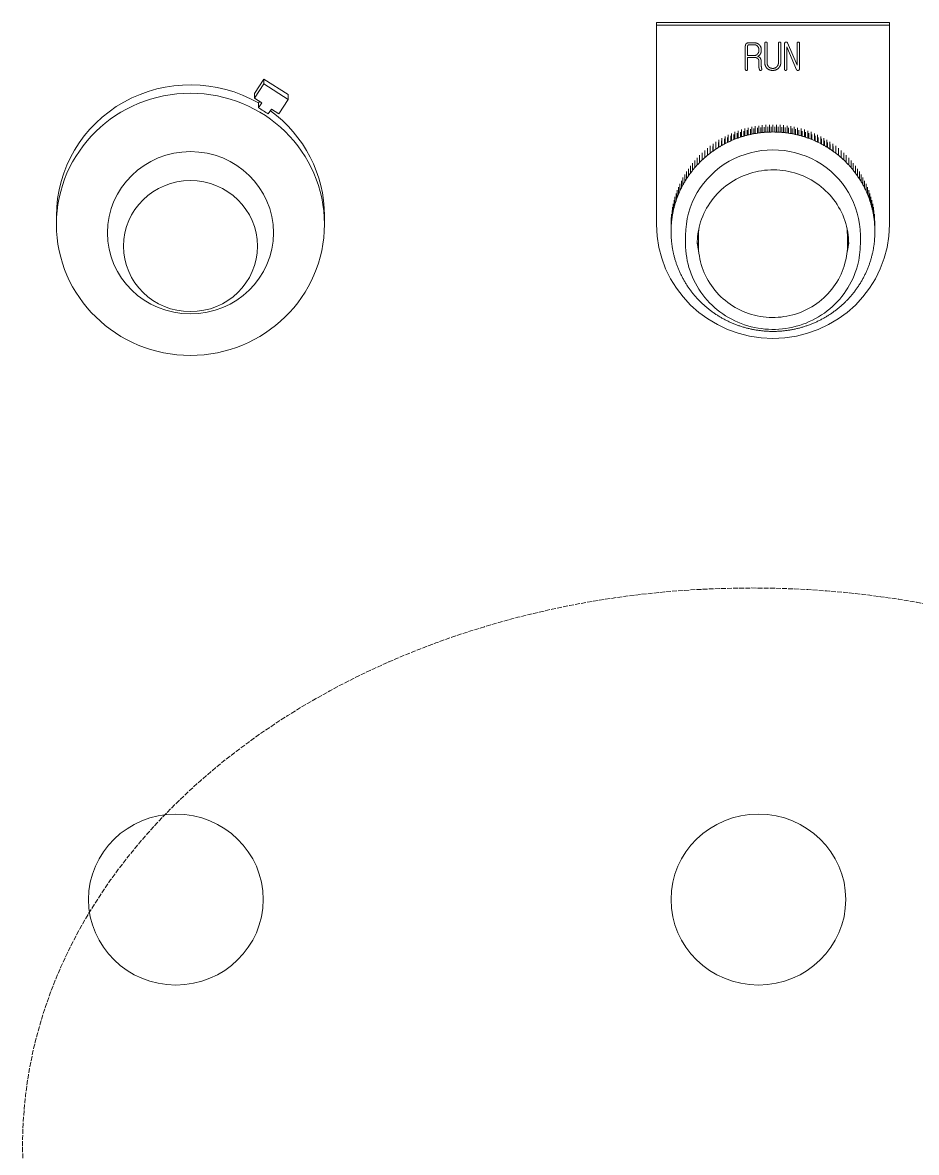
# Model space of a CAD drawing. Header units: millimetres. Extents: x 4969 to 37601, y -771 to 6478.
# Drawn here: x 28455.7 to 28609.1, y 1303.8 to 1497.8 of the extents above; entities that cross this region are included whole.
import ezdxf

# ---------------------------------------------------------------- set-up
doc = ezdxf.new("R2010")
doc.units = ezdxf.units.MM
doc.header["$LTSCALE"] = 7
doc.header["$MEASUREMENT"] = 0
doc.linetypes.add('REMOTE_CONTROLBOX$0$DASHED', pattern=[0.2067, 0.1654, -0.0413])
doc.layers.add('REMOTE BOX ASSY(OP)$0$가시적인 것(ISO)', color=3, linetype='CONTINUOUS', lineweight=5)
doc.layers.add('REMOTE_CONTROLBOX$0$스케치 형상(ISO)', color=3, linetype='CONTINUOUS', lineweight=5)

msp = doc.modelspace()

# ---------------------------------------------------------------- linework, layer by layer
at = {"layer": 'REMOTE BOX ASSY(OP)$0$가시적인 것(ISO)'}
for p, q in [((28564.492, 1497.362, -0.01), (28564.492, 1497.778, -0.01)), ((28564.492, 1497.778, -0.01), (28604.492, 1497.778, -0.01)), ((28604.492, 1497.362, -0.01), (28604.492, 1497.778, -0.01)), ((28564.492, 1497.362, -0.01), (28604.492, 1497.362, -0.01)), ((28564.492, 1463.127, -0.01), (28564.492, 1497.362, -0.01)), ((28604.492, 1497.362, -0.01), (28604.492, 1463.127, -0.01)), ((28579.744, 1489.774, -0.01), (28579.744, 1493.676, -0.01)), ((28580.146, 1493.714, -0.01), (28580.146, 1493.716, -0.01)), ((28580.146, 1493.714, -0.01), (28580.146, 1492.124, -0.01)), ((28581.305, 1493.982, -0.01), (28580.457, 1493.982, -0.01)), ((28581.305, 1493.98, -0.01), (28580.457, 1493.98, -0.01)), ((28580.476, 1494.329, -0.01), (28581.137, 1494.329, -0.01)), ((28581.869, 1493.689, -0.01), (28581.869, 1493.691, -0.01)), ((28583.093, 1490.895, -0.01), (28583.093, 1494.227, -0.01)), ((28583.494, 1494.227, -0.01), (28583.494, 1490.882, -0.01)), ((28585.437, 1490.939, -0.01), (28585.437, 1494.265, -0.01)), ((28585.839, 1494.253, -0.01), (28585.839, 1490.908, -0.01)), ((28586.48, 1489.78, -0.01), (28586.48, 1494.151, -0.01)), ((28586.875, 1493.594, -0.01), (28586.875, 1493.596, -0.01)), ((28588.553, 1489.693, -0.01), (28586.875, 1493.596, -0.01)), ((28586.875, 1493.594, -0.01), (28586.875, 1489.78, -0.01)), ((28588.553, 1489.691, -0.01), (28586.875, 1493.594, -0.01)), ((28586.992, 1494.303, -0.01), (28588.637, 1490.464, -0.01)), ((28588.637, 1490.464, -0.01), (28588.637, 1494.265, -0.01)), ((28589.032, 1494.265, -0.01), (28589.032, 1489.831, -0.01)), ((28580.146, 1492.124, -0.01), (28581.305, 1492.124, -0.01)), ((28580.146, 1491.776, -0.01), (28580.146, 1491.778, -0.01)), ((28581.461, 1491.778, -0.01), (28580.146, 1491.778, -0.01)), ((28580.146, 1491.776, -0.01), (28580.146, 1489.774, -0.01)), ((28581.461, 1491.776, -0.01), (28580.146, 1491.776, -0.01)), ((28581.875, 1491.978, -0.01), (28581.875, 1491.98, -0.01)), ((28582.089, 1493.049, -0.01), (28582.089, 1493.051, -0.01)), ((28582.056, 1490.946, -0.01), (28582.063, 1491.212, -0.01)), ((28582.063, 1491.212, -0.01), (28582.063, 1491.214, -0.01)), ((28582.18, 1489.685, -0.01), (28582.18, 1489.687, -0.01)), ((28582.463, 1490.883, -0.01), (28582.463, 1490.886, -0.01)), ((28582.568, 1489.672, -0.01), (28582.568, 1489.674, -0.01)), ((28588.553, 1489.691, -0.01), (28588.553, 1489.693, -0.01)), ((28495.466, 1485.623, -0.01), (28497.1, 1488.084, -0.01)), ((28497.1, 1488.084, -0.01), (28497.1, 1487.252, -0.01)), ((28497.1, 1488.084, -0.01), (28501.294, 1485.42, -0.01)), ((28580.081, 1489.615, -0.01), (28580.081, 1489.617, -0.01)), ((28582.29, 1489.571, -0.01), (28582.29, 1489.573, -0.01)), ((28582.452, 1489.571, -0.01), (28582.452, 1489.573, -0.01)), ((28586.538, 1489.615, -0.01), (28586.538, 1489.617, -0.01)), ((28586.674, 1489.552, -0.01), (28586.674, 1489.554, -0.01)), ((28497.1, 1487.252, -0.01), (28495.466, 1484.791, -0.01)), ((28501.294, 1484.589, -0.01), (28497.1, 1487.252, -0.01)), ((28495.466, 1485.623, -0.01), (28495.466, 1484.791, -0.01)), ((28495.466, 1484.791, -0.01), (28496.724, 1483.992, -0.01)), ((28496.168, 1483.986, -0.01), (28496.336, 1484.239, -0.01)), ((28496.724, 1483.992, -0.01), (28496.168, 1483.154, -0.01)), ((28496.168, 1483.154, -0.01), (28496.168, 1483.986, -0.01)), ((28499.66, 1482.128, -0.01), (28501.294, 1484.589, -0.01)), ((28501.294, 1485.42, -0.01), (28501.294, 1484.589, -0.01)), ((28497.845, 1482.088, -0.01), (28498.402, 1482.927, -0.01)), ((28498.402, 1482.927, -0.01), (28499.66, 1482.128, -0.01)), ((28581.453, 1479.984, -0.01), (28581.453, 1478.737, -0.01)), ((28582.056, 1480.078, -0.01), (28582.056, 1478.83, -0.01)), ((28582.662, 1480.15, -0.01), (28582.662, 1478.903, -0.01)), ((28583.271, 1480.203, -0.01), (28583.271, 1478.955, -0.01)), ((28583.881, 1480.234, -0.01), (28583.881, 1478.986, -0.01)), ((28584.492, 1480.244, -0.01), (28584.492, 1478.997, -0.01)), ((28585.102, 1480.234, -0.01), (28585.102, 1478.986, -0.01)), ((28585.712, 1480.203, -0.01), (28585.712, 1478.955, -0.01)), ((28586.321, 1480.15, -0.01), (28586.321, 1478.903, -0.01)), ((28586.927, 1480.078, -0.01), (28586.927, 1478.83, -0.01)), ((28587.531, 1479.984, -0.01), (28587.531, 1478.737, -0.01)), ((28576.276, 1478.241, -0.01), (28576.276, 1476.993, -0.01)), ((28576.708, 1477.21, -0.01), (28576.708, 1478.07, -0.01)), ((28576.82, 1478.512, -0.01), (28576.82, 1477.264, -0.01)), ((28577.246, 1477.46, -0.01), (28577.246, 1478.327, -0.01)), ((28577.374, 1478.764, -0.01), (28577.374, 1477.517, -0.01)), ((28577.792, 1477.693, -0.01), (28577.792, 1478.565, -0.01)), ((28577.936, 1478.998, -0.01), (28577.936, 1477.75, -0.01)), ((28578.347, 1477.907, -0.01), (28578.347, 1478.784, -0.01)), ((28578.506, 1479.212, -0.01), (28578.506, 1477.964, -0.01)), ((28578.91, 1478.103, -0.01), (28578.91, 1478.984, -0.01)), ((28579.084, 1479.406, -0.01), (28579.084, 1478.159, -0.01)), ((28579.479, 1478.279, -0.01), (28579.479, 1479.165, -0.01)), ((28579.668, 1479.581, -0.01), (28579.668, 1478.334, -0.01)), ((28580.054, 1478.437, -0.01), (28580.054, 1479.326, -0.01)), ((28580.258, 1479.736, -0.01), (28580.258, 1478.488, -0.01)), ((28580.635, 1478.576, -0.01), (28580.635, 1479.468, -0.01)), ((28580.853, 1479.87, -0.01), (28580.853, 1478.623, -0.01)), ((28581.22, 1478.695, -0.01), (28581.22, 1479.59, -0.01)), ((28581.81, 1478.794, -0.01), (28581.81, 1479.691, -0.01)), ((28582.402, 1478.874, -0.01), (28582.402, 1479.773, -0.01)), ((28582.997, 1478.934, -0.01), (28582.997, 1479.834, -0.01)), ((28583.594, 1478.974, -0.01), (28583.594, 1479.875, -0.01)), ((28584.192, 1478.994, -0.01), (28584.192, 1479.895, -0.01)), ((28584.791, 1479.895, -0.01), (28584.791, 1478.994, -0.01)), ((28585.389, 1478.974, -0.01), (28585.389, 1479.875, -0.01)), ((28585.986, 1478.934, -0.01), (28585.986, 1479.834, -0.01)), ((28586.581, 1478.874, -0.01), (28586.581, 1479.773, -0.01)), ((28587.174, 1478.794, -0.01), (28587.174, 1479.691, -0.01)), ((28587.763, 1478.695, -0.01), (28587.763, 1479.59, -0.01)), ((28588.13, 1479.87, -0.01), (28588.13, 1478.623, -0.01)), ((28588.349, 1478.576, -0.01), (28588.349, 1479.468, -0.01)), ((28588.725, 1479.736, -0.01), (28588.725, 1478.488, -0.01)), ((28588.929, 1478.437, -0.01), (28588.929, 1479.326, -0.01)), ((28589.315, 1479.581, -0.01), (28589.315, 1478.334, -0.01)), ((28589.505, 1478.279, -0.01), (28589.505, 1479.165, -0.01)), ((28589.9, 1479.406, -0.01), (28589.9, 1478.159, -0.01)), ((28590.074, 1478.103, -0.01), (28590.074, 1478.984, -0.01)), ((28590.477, 1479.212, -0.01), (28590.477, 1477.964, -0.01)), ((28590.636, 1477.907, -0.01), (28590.636, 1478.784, -0.01)), ((28591.047, 1478.998, -0.01), (28591.047, 1477.75, -0.01)), ((28591.191, 1477.693, -0.01), (28591.191, 1478.565, -0.01)), ((28591.61, 1478.764, -0.01), (28591.61, 1477.517, -0.01)), ((28591.738, 1477.46, -0.01), (28591.738, 1478.327, -0.01)), ((28592.163, 1478.512, -0.01), (28592.163, 1477.264, -0.01)), ((28592.276, 1477.21, -0.01), (28592.276, 1478.07, -0.01)), ((28592.707, 1478.241, -0.01), (28592.707, 1476.993, -0.01)), ((28573.243, 1476.239, -0.01), (28573.243, 1474.992, -0.01)), ((28573.701, 1475.356, -0.01), (28573.701, 1476.16, -0.01)), ((28573.718, 1476.615, -0.01), (28573.718, 1475.368, -0.01)), ((28574.173, 1475.704, -0.01), (28574.173, 1476.521, -0.01)), ((28574.205, 1476.975, -0.01), (28574.205, 1475.728, -0.01)), ((28574.657, 1476.038, -0.01), (28574.657, 1476.865, -0.01)), ((28574.706, 1477.318, -0.01), (28574.706, 1476.07, -0.01)), ((28575.153, 1476.356, -0.01), (28575.153, 1477.192, -0.01)), ((28575.218, 1477.643, -0.01), (28575.218, 1476.396, -0.01)), ((28575.661, 1476.657, -0.01), (28575.661, 1477.502, -0.01)), ((28575.742, 1477.951, -0.01), (28575.742, 1476.703, -0.01)), ((28576.179, 1476.942, -0.01), (28576.179, 1477.795, -0.01)), ((28592.804, 1476.942, -0.01), (28592.804, 1477.795, -0.01)), ((28593.242, 1477.951, -0.01), (28593.242, 1476.703, -0.01)), ((28593.323, 1476.657, -0.01), (28593.323, 1477.502, -0.01)), ((28593.765, 1477.643, -0.01), (28593.765, 1476.396, -0.01)), ((28593.83, 1476.356, -0.01), (28593.83, 1477.192, -0.01)), ((28594.278, 1477.318, -0.01), (28594.278, 1476.07, -0.01)), ((28594.326, 1476.038, -0.01), (28594.326, 1476.865, -0.01)), ((28594.778, 1476.975, -0.01), (28594.778, 1475.728, -0.01)), ((28594.81, 1475.704, -0.01), (28594.81, 1476.521, -0.01)), ((28595.266, 1476.615, -0.01), (28595.266, 1475.368, -0.01)), ((28595.282, 1475.356, -0.01), (28595.282, 1476.16, -0.01)), ((28595.741, 1476.239, -0.01), (28595.741, 1474.992, -0.01)), ((28571.086, 1474.13, -0.01), (28571.086, 1472.882, -0.01)), ((28571.487, 1474.581, -0.01), (28571.487, 1473.333, -0.01)), ((28571.903, 1475.017, -0.01), (28571.903, 1473.77, -0.01)), ((28572.335, 1475.44, -0.01), (28572.335, 1474.193, -0.01)), ((28572.782, 1475.847, -0.01), (28572.782, 1474.6, -0.01)), ((28596.202, 1475.847, -0.01), (28596.202, 1474.6, -0.01)), ((28596.648, 1475.44, -0.01), (28596.648, 1474.193, -0.01)), ((28597.08, 1475.017, -0.01), (28597.08, 1473.77, -0.01)), ((28597.497, 1474.581, -0.01), (28597.497, 1473.333, -0.01)), ((28597.898, 1474.13, -0.01), (28597.898, 1472.882, -0.01)), ((28569.651, 1472.198, -0.01), (28569.651, 1470.95, -0.01)), ((28569.984, 1472.699, -0.01), (28569.984, 1471.451, -0.01)), ((28570.334, 1473.188, -0.01), (28570.334, 1471.941, -0.01)), ((28570.702, 1473.665, -0.01), (28570.702, 1472.418, -0.01)), ((28598.282, 1473.665, -0.01), (28598.282, 1472.418, -0.01)), ((28598.65, 1473.188, -0.01), (28598.65, 1471.941, -0.01)), ((28599, 1472.699, -0.01), (28599, 1471.451, -0.01)), ((28599.333, 1472.198, -0.01), (28599.333, 1470.95, -0.01)), ((28568.763, 1470.63, -0.01), (28568.763, 1469.383, -0.01)), ((28569.04, 1471.163, -0.01), (28569.04, 1469.915, -0.01)), ((28569.336, 1471.685, -0.01), (28569.336, 1470.438, -0.01)), ((28599.647, 1471.685, -0.01), (28599.647, 1470.438, -0.01)), ((28599.943, 1471.163, -0.01), (28599.943, 1469.915, -0.01)), ((28600.221, 1470.63, -0.01), (28600.221, 1469.383, -0.01)), ((28567.848, 1468.416, -0.01), (28567.848, 1467.169, -0.01)), ((28568.047, 1468.981, -0.01), (28568.047, 1467.734, -0.01)), ((28568.266, 1469.539, -0.01), (28568.266, 1468.292, -0.01)), ((28568.505, 1470.089, -0.01), (28568.505, 1468.841, -0.01)), ((28600.479, 1470.089, -0.01), (28600.479, 1468.841, -0.01)), ((28600.717, 1469.539, -0.01), (28600.717, 1468.292, -0.01)), ((28600.936, 1468.981, -0.01), (28600.936, 1467.734, -0.01)), ((28601.135, 1468.416, -0.01), (28601.135, 1467.169, -0.01)), ((28567.374, 1466.686, -0.01), (28567.374, 1465.438, -0.01)), ((28567.512, 1467.268, -0.01), (28567.512, 1466.02, -0.01)), ((28567.67, 1467.845, -0.01), (28567.67, 1466.597, -0.01)), ((28601.314, 1467.845, -0.01), (28601.314, 1466.597, -0.01)), ((28601.472, 1467.268, -0.01), (28601.472, 1466.02, -0.01)), ((28601.609, 1466.686, -0.01), (28601.609, 1465.438, -0.01)), ((28461.492, 1464.603, -0.01), (28461.492, 1463.147, -0.01)), ((28507.492, 1464.603, -0.01), (28507.492, 1463.147, -0.01)), ((28567.088, 1464.916, -0.01), (28567.088, 1463.668, -0.01)), ((28567.162, 1465.509, -0.01), (28567.162, 1464.261, -0.01)), ((28567.258, 1466.099, -0.01), (28567.258, 1464.852, -0.01)), ((28601.726, 1466.099, -0.01), (28601.726, 1464.852, -0.01)), ((28601.821, 1465.509, -0.01), (28601.821, 1464.261, -0.01)), ((28601.896, 1464.916, -0.01), (28601.896, 1463.668, -0.01)), ((28566.992, 1463.127, -0.01), (28566.992, 1461.879, -0.01)), ((28567.002, 1463.724, -0.01), (28567.002, 1462.477, -0.01)), ((28567.034, 1464.321, -0.01), (28567.034, 1463.073, -0.01)), ((28601.949, 1464.321, -0.01), (28601.949, 1463.073, -0.01)), ((28601.981, 1463.724, -0.01), (28601.981, 1462.477, -0.01)), ((28601.992, 1463.127, -0.01), (28601.992, 1461.879, -0.01)), ((28569.492, 1461.255, -0.01), (28569.492, 1459.8, -0.01)), ((28571.692, 1460.84, -0.01), (28571.692, 1459.696, -0.01)), ((28597.292, 1460.84, -0.01), (28597.292, 1459.696, -0.01)), ((28599.492, 1461.255, -0.01), (28599.492, 1459.8, -0.01))]:
    msp.add_line(p, q, dxfattribs=at)
for centre, major_axis, start_param, end_param in [((28484.492, 1464.603, -0.01), (-23, 0), 4.1799223, 6.2831853), ((28484.492, 1463.771, -0.01), (-23, 0), 4.0929384, 4.1799223), ((28484.492, 1464.603, -0.01), (23, 0), 0, 0.9311831), ((28584.492, 1461.879, -0.01), (17.5, 0), 1.8849556, 1.9198622), ((28584.492, 1461.879, -0.01), (17.5, 0), 1.850049, 1.8849556), ((28584.492, 1461.879, -0.01), (17.5, 0), 1.8151424, 1.850049), ((28584.492, 1461.879, -0.01), (17.5, 0), 1.7802358, 1.8151424), ((28584.492, 1461.879, -0.01), (17.5, 0), 1.7453293, 1.7802358), ((28584.492, 1461.879, -0.01), (17.5, 0), 1.7104227, 1.7453293), ((28584.492, 1461.879, -0.01), (17.5, 0), 1.6755161, 1.7104227), ((28584.492, 1461.879, -0.01), (17.5, 0), 1.6406095, 1.6755161), ((28584.492, 1461.879, -0.01), (17.5, 0), 1.6057029, 1.6406095), ((28584.492, 1461.879, -0.01), (17.5, 0), 1.5707963, 1.6057029), ((28584.492, 1461.879, -0.01), (17.5, 0), 1.5358897, 1.5707963), ((28584.492, 1461.879, -0.01), (17.5, 0), 1.5009832, 1.5358897), ((28584.492, 1461.879, -0.01), (17.5, 0), 1.4660766, 1.5009832), ((28584.492, 1461.879, -0.01), (17.5, 0), 1.43117, 1.4660766), ((28584.492, 1461.879, -0.01), (17.5, 0), 1.3962634, 1.43117), ((28584.492, 1461.879, -0.01), (17.5, 0), 1.3613568, 1.3962634), ((28584.492, 1461.879, -0.01), (17.5, 0), 1.3264502, 1.3613568), ((28584.492, 1461.879, -0.01), (17.5, 0), 1.2915436, 1.3264502), ((28584.492, 1461.879, -0.01), (17.5, 0), 1.2566371, 1.2915436), ((28584.492, 1461.879, -0.01), (17.5, 0), 1.2217305, 1.2566371), ((28584.492, 1461.879, -0.01), (17.5, 0), 2.1642083, 2.1991149), ((28584.492, 1461.879, -0.01), (17.5, 0), 2.1293017, 2.1642083), ((28584.492, 1461.879, -0.01), (17.5, 0), 2.0943951, 2.1293017), ((28584.492, 1461.879, -0.01), (17.5, 0), 2.0594885, 2.0943951), ((28584.492, 1461.879, -0.01), (17.5, 0), 2.0245819, 2.0594885), ((28584.492, 1461.879, -0.01), (17.5, 0), 1.9896753, 2.0245819), ((28584.492, 1461.879, -0.01), (17.5, 0), 1.9547688, 1.9896753), ((28584.492, 1461.879, -0.01), (17.5, 0), 1.9198622, 1.9547688), ((28584.492, 1461.879, -0.01), (17.5, 0), 1.1868239, 1.2217305), ((28584.492, 1461.879, -0.01), (17.5, 0), 1.1519173, 1.1868239), ((28584.492, 1461.879, -0.01), (17.5, 0), 1.1170107, 1.1519173), ((28584.492, 1461.879, -0.01), (17.5, 0), 1.0821041, 1.1170107), ((28584.492, 1461.879, -0.01), (17.5, 0), 1.0471976, 1.0821041), ((28584.492, 1461.879, -0.01), (17.5, 0), 1.012291, 1.0471976), ((28584.492, 1461.879, -0.01), (17.5, 0), 0.9773844, 1.012291), ((28584.492, 1461.879, -0.01), (17.5, 0), 0.9424778, 0.9773844), ((28584.492, 1461.255, -0.01), (15, 0), 0, 3.1415927), ((28584.492, 1461.879, -0.01), (17.5, 0), 2.3387412, 2.3736478), ((28584.492, 1461.879, -0.01), (17.5, 0), 2.3038346, 2.3387412), ((28584.492, 1461.879, -0.01), (17.5, 0), 2.268928, 2.3038346), ((28584.492, 1461.879, -0.01), (17.5, 0), 2.2340214, 2.268928), ((28584.492, 1461.879, -0.01), (17.5, 0), 2.1991149, 2.2340214), ((28584.492, 1461.879, -0.01), (17.5, 0), 0.9075712, 0.9424778), ((28584.492, 1461.879, -0.01), (17.5, 0), 0.8726646, 0.9075712), ((28584.492, 1461.879, -0.01), (17.5, 0), 0.837758, 0.8726646), ((28584.492, 1461.879, -0.01), (17.5, 0), 0.8028515, 0.837758), ((28584.492, 1461.879, -0.01), (17.5, 0), 0.7679449, 0.8028515), ((28584.492, 1461.879, -0.01), (17.5, 0), 2.4783675, 2.5132741), ((28584.492, 1461.879, -0.01), (17.5, 0), 2.443461, 2.4783675), ((28584.492, 1461.879, -0.01), (17.5, 0), 2.4085544, 2.443461), ((28584.492, 1461.879, -0.01), (17.5, 0), 2.3736478, 2.4085544), ((28584.492, 1461.879, -0.01), (17.5, 0), 0.7330383, 0.7679449), ((28584.492, 1461.879, -0.01), (17.5, 0), 0.6981317, 0.7330383), ((28584.492, 1461.879, -0.01), (17.5, 0), 0.6632251, 0.6981317), ((28584.492, 1461.879, -0.01), (17.5, 0), 0.6283185, 0.6632251), ((28584.492, 1461.879, -0.01), (17.5, 0), 2.6179939, 2.6529005), ((28584.492, 1461.879, -0.01), (17.5, 0), 2.5830873, 2.6179939), ((28584.492, 1461.879, -0.01), (17.5, 0), 2.5481807, 2.5830873), ((28584.492, 1461.879, -0.01), (17.5, 0), 2.5132741, 2.5481807), ((28584.492, 1461.879, -0.01), (17.5, 0), 0.5934119, 0.6283185), ((28584.492, 1461.879, -0.01), (17.5, 0), 0.5585054, 0.5934119), ((28584.492, 1461.879, -0.01), (17.5, 0), 0.5235988, 0.5585054), ((28584.492, 1461.879, -0.01), (17.5, 0), 0.4886922, 0.5235988), ((28584.492, 1461.879, -0.01), (-17.5, 0), 5.8643063, 5.8992129), ((28584.492, 1461.879, -0.01), (17.5, 0), 2.687807, 2.7227136), ((28584.492, 1461.879, -0.01), (17.5, 0), 2.6529005, 2.687807), ((28584.492, 1461.879, -0.01), (17.5, 0), 0.4537856, 0.4886922), ((28584.492, 1461.879, -0.01), (17.5, 0), 0.418879, 0.4537856), ((28584.492, 1461.879, -0.01), (17.5, 0), 0.3839724, 0.418879), ((28584.492, 1461.879, -0.01), (-17.5, 0), 6.0039326, 6.0388392), ((28584.492, 1461.879, -0.01), (-17.5, 0), 5.969026, 6.0039326), ((28584.492, 1461.879, -0.01), (-17.5, 0), 5.9341195, 5.969026), ((28584.492, 1461.879, -0.01), (-17.5, 0), 5.8992129, 5.9341195), ((28584.492, 1461.879, -0.01), (17.5, 0), 0.3490659, 0.3839724), ((28584.492, 1461.879, -0.01), (17.5, 0), 0.3141593, 0.3490659), ((28584.492, 1461.879, -0.01), (17.5, 0), 0.2792527, 0.3141593), ((28584.492, 1461.879, -0.01), (17.5, 0), 0.2443461, 0.2792527), ((28584.492, 1461.879, -0.01), (-17.5, 0), 6.1086524, 6.143559), ((28584.492, 1461.879, -0.01), (-17.5, 0), 6.0737458, 6.1086524), ((28584.492, 1461.879, -0.01), (-17.5, 0), 6.0388392, 6.0737458), ((28584.492, 1461.879, -0.01), (17.5, 0), 0.2094395, 0.2443461), ((28584.492, 1461.879, -0.01), (17.5, 0), 0.1745329, 0.2094395), ((28584.492, 1461.879, -0.01), (17.5, 0), 0.1396263, 0.1745329), ((28584.492, 1463.127, -0.01), (20, 0), 3.1415927, 6.2831853), ((28584.492, 1461.879, -0.01), (-17.5, 0), 6.2133721, 6.2482787), ((28584.492, 1461.879, -0.01), (-17.5, 0), 6.1784656, 6.2133721), ((28584.492, 1461.879, -0.01), (-17.5, 0), 6.143559, 6.1784656), ((28584.492, 1460.84, -0.01), (-12.8, 0), 6.1356208, 6.2831853), ((28584.492, 1460.84, -0.01), (12.8, 0), 0, 0.1475645), ((28584.492, 1461.879, -0.01), (17.5, 0), 0.1047198, 0.1396263), ((28584.492, 1461.879, -0.01), (17.5, 0), 0.0698132, 0.1047198), ((28584.492, 1461.879, -0.01), (17.5, 0), 0.0349066, 0.0698132), ((28584.492, 1461.879, -0.01), (-17.5, 0), 6.2482787, 6.2831853), ((28584.492, 1461.879, -0.01), (-17.5, 0), 0, 0.0349066), ((28584.492, 1461.879, -0.01), (-17.5, 0), 0.0349066, 0.0698132), ((28584.492, 1461.879, -0.01), (-17.5, 0), 0.0698132, 0.1047198), ((28584.492, 1461.879, -0.01), (17.5, 0), 6.1784656, 6.2133721), ((28584.492, 1461.879, -0.01), (17.5, 0), 6.2133721, 6.2482787), ((28584.492, 1461.879, -0.01), (17.5, 0), 0, 0.0349066), ((28584.492, 1461.879, -0.01), (17.5, 0), 6.2482787, 6.2831853), ((28584.492, 1461.879, -0.01), (-17.5, 0), 0.1047198, 0.1396263), ((28584.492, 1461.879, -0.01), (-17.5, 0), 0.1396263, 0.1745329), ((28584.492, 1461.879, -0.01), (-17.5, 0), 0.1745329, 0.2094395), ((28584.492, 1460.84, -0.01), (-13, 0), 0.0409233, 0.2161004), ((28584.492, 1460.84, -0.01), (13, 0), 6.067085, 6.242262), ((28584.492, 1461.879, -0.01), (17.5, 0), 6.0737458, 6.1086524), ((28584.492, 1461.879, -0.01), (17.5, 0), 6.1086524, 6.143559), ((28584.492, 1461.879, -0.01), (17.5, 0), 6.143559, 6.1784656), ((28584.492, 1461.879, -0.01), (-17.5, 0), 0.2094395, 0.2443461), ((28584.492, 1461.879, -0.01), (-17.5, 0), 0.2443461, 0.2792527), ((28584.492, 1461.879, -0.01), (-17.5, 0), 0.2792527, 0.3141593), ((28584.492, 1461.879, -0.01), (17.5, 0), 5.969026, 6.0039326), ((28584.492, 1461.879, -0.01), (17.5, 0), 6.0039326, 6.0388392), ((28584.492, 1461.879, -0.01), (17.5, 0), 6.0388392, 6.0737458), ((28584.492, 1461.879, -0.01), (-17.5, 0), 0.3141593, 0.3490659), ((28584.492, 1461.879, -0.01), (-17.5, 0), 0.3490659, 0.3839724), ((28584.492, 1461.879, -0.01), (-17.5, 0), 0.3839724, 0.418879), ((28584.492, 1461.879, -0.01), (-17.5, 0), 0.418879, 0.4537856), ((28584.492, 1461.879, -0.01), (-17.5, 0), 2.687807, 2.7227136), ((28584.492, 1461.879, -0.01), (17.5, 0), 5.8643063, 5.8992129), ((28584.492, 1461.879, -0.01), (17.5, 0), 5.8992129, 5.9341195), ((28584.492, 1461.879, -0.01), (17.5, 0), 5.9341195, 5.969026), ((28584.492, 1461.879, -0.01), (-17.5, 0), 0.4537856, 0.4886922), ((28584.492, 1461.879, -0.01), (-17.5, 0), 0.4886922, 0.5235988), ((28584.492, 1461.879, -0.01), (-17.5, 0), 0.5235988, 0.5585054), ((28584.492, 1461.879, -0.01), (-17.5, 0), 0.5585054, 0.5934119), ((28584.492, 1461.879, -0.01), (-17.5, 0), 2.5481807, 2.5830873), ((28584.492, 1461.879, -0.01), (-17.5, 0), 2.5830873, 2.6179939), ((28584.492, 1461.879, -0.01), (-17.5, 0), 2.6179939, 2.6529005), ((28584.492, 1461.879, -0.01), (-17.5, 0), 2.6529005, 2.687807), ((28584.492, 1461.879, -0.01), (-17.5, 0), 0.5934119, 0.6283185), ((28584.492, 1461.879, -0.01), (-17.5, 0), 0.6283185, 0.6632251), ((28584.492, 1461.879, -0.01), (-17.5, 0), 0.6632251, 0.6981317), ((28584.492, 1461.879, -0.01), (-17.5, 0), 0.6981317, 0.7330383), ((28584.492, 1461.879, -0.01), (-17.5, 0), 2.4085544, 2.443461), ((28584.492, 1461.879, -0.01), (-17.5, 0), 2.443461, 2.4783675), ((28584.492, 1461.879, -0.01), (-17.5, 0), 2.4783675, 2.5132741), ((28584.492, 1461.879, -0.01), (-17.5, 0), 2.5132741, 2.5481807), ((28584.492, 1461.879, -0.01), (-17.5, 0), 0.7330383, 0.7679449), ((28584.492, 1461.879, -0.01), (-17.5, 0), 0.7679449, 0.8028515), ((28584.492, 1461.879, -0.01), (-17.5, 0), 0.8028515, 0.837758), ((28584.492, 1461.879, -0.01), (-17.5, 0), 0.837758, 0.8726646), ((28584.492, 1461.879, -0.01), (-17.5, 0), 2.268928, 2.3038346), ((28584.492, 1461.879, -0.01), (-17.5, 0), 2.3038346, 2.3387412), ((28584.492, 1461.879, -0.01), (-17.5, 0), 2.3387412, 2.3736478), ((28584.492, 1461.879, -0.01), (-17.5, 0), 2.3736478, 2.4085544), ((28584.492, 1461.879, -0.01), (-17.5, 0), 0.8726646, 0.9075712), ((28584.492, 1461.879, -0.01), (-17.5, 0), 0.9075712, 0.9424778), ((28584.492, 1461.879, -0.01), (-17.5, 0), 0.9424778, 0.9773844), ((28584.492, 1461.879, -0.01), (-17.5, 0), 0.9773844, 1.012291), ((28584.492, 1461.879, -0.01), (-17.5, 0), 1.012291, 1.0471976), ((28584.492, 1461.879, -0.01), (-17.5, 0), 1.0471976, 1.0821041), ((28584.492, 1461.879, -0.01), (-17.5, 0), 2.0594885, 2.0943951), ((28584.492, 1461.879, -0.01), (-17.5, 0), 2.0943951, 2.1293017), ((28584.492, 1461.879, -0.01), (-17.5, 0), 2.1293017, 2.1642083), ((28584.492, 1461.879, -0.01), (-17.5, 0), 2.1642083, 2.1991149), ((28584.492, 1461.879, -0.01), (-17.5, 0), 2.1991149, 2.2340214), ((28584.492, 1461.879, -0.01), (-17.5, 0), 2.2340214, 2.268928), ((28584.492, 1461.879, -0.01), (-17.5, 0), 1.0821041, 1.1170107), ((28584.492, 1461.879, -0.01), (-17.5, 0), 1.1170107, 1.1519173), ((28584.492, 1461.879, -0.01), (-17.5, 0), 1.1519173, 1.1868239), ((28584.492, 1461.879, -0.01), (-17.5, 0), 1.1868239, 1.2217305), ((28584.492, 1461.879, -0.01), (-17.5, 0), 1.2217305, 1.2566371), ((28584.492, 1461.879, -0.01), (-17.5, 0), 1.2566371, 1.2915436), ((28584.492, 1461.879, -0.01), (-17.5, 0), 1.2915436, 1.3264502), ((28584.492, 1461.879, -0.01), (-17.5, 0), 1.3264502, 1.3613568), ((28584.492, 1461.879, -0.01), (-17.5, 0), 1.3613568, 1.3962634), ((28584.492, 1461.879, -0.01), (-17.5, 0), 1.7453293, 1.7802358), ((28584.492, 1461.879, -0.01), (-17.5, 0), 1.7802358, 1.8151424), ((28584.492, 1461.879, -0.01), (-17.5, 0), 1.8151424, 1.850049), ((28584.492, 1461.879, -0.01), (-17.5, 0), 1.850049, 1.8849556), ((28584.492, 1461.879, -0.01), (-17.5, 0), 1.8849556, 1.9198622), ((28584.492, 1461.879, -0.01), (-17.5, 0), 1.9198622, 1.9547688), ((28584.492, 1461.879, -0.01), (-17.5, 0), 1.9547688, 1.9896753), ((28584.492, 1461.879, -0.01), (-17.5, 0), 1.9896753, 2.0245819), ((28584.492, 1461.879, -0.01), (-17.5, 0), 2.0245819, 2.0594885), ((28584.492, 1461.879, -0.01), (-17.5, 0), 1.3962634, 1.43117), ((28584.492, 1461.879, -0.01), (-17.5, 0), 1.43117, 1.4660766), ((28584.492, 1461.879, -0.01), (-17.5, 0), 1.4660766, 1.5009832), ((28584.492, 1461.879, -0.01), (-17.5, 0), 1.5009832, 1.5358897), ((28584.492, 1461.879, -0.01), (-17.5, 0), 1.5358897, 1.5707963), ((28584.492, 1461.879, -0.01), (-17.5, 0), 1.5707963, 1.6057029), ((28584.492, 1461.879, -0.01), (-17.5, 0), 1.6057029, 1.6406095), ((28584.492, 1461.879, -0.01), (-17.5, 0), 1.6406095, 1.6755161), ((28584.492, 1461.879, -0.01), (-17.5, 0), 1.6755161, 1.7104227), ((28584.492, 1461.879, -0.01), (-17.5, 0), 1.7104227, 1.7453293)]:
    msp.add_ellipse(centre, major_axis=major_axis, ratio=0.9781476, start_param=start_param, end_param=end_param, dxfattribs=at)
for centre, major_axis in [((28484.492, 1463.147, -0.01), (23, 0)), ((28484.492, 1461.692, -0.01), (-14.25, 0)), ((28484.492, 1459.405, -0.01), (-11.5, 0)), ((28481.992, 1347.225, -0.01), (15, 0)), ((28581.992, 1347.225, -0.01), (15, 0))]:
    msp.add_ellipse(centre, major_axis=major_axis, ratio=0.9781476, dxfattribs=at)
for points in [[(28579.744, 1493.676, -0.01), (28579.744, 1494.018, -0.01), (28579.906, 1494.17, -0.01)], [(28579.906, 1494.17, -0.01), (28580.075, 1494.329, -0.01), (28580.476, 1494.329, -0.01)], [(28580.211, 1493.919, -0.01), (28580.146, 1493.862, -0.01), (28580.146, 1493.716, -0.01)], [(28580.211, 1493.917, -0.01), (28580.146, 1493.86, -0.01), (28580.146, 1493.714, -0.01)], [(28580.457, 1493.982, -0.01), (28580.282, 1493.982, -0.01), (28580.211, 1493.919, -0.01)], [(28580.457, 1493.98, -0.01), (28580.282, 1493.98, -0.01), (28580.211, 1493.917, -0.01)], [(28581.137, 1494.329, -0.01), (28581.668, 1494.329, -0.01), (28582.024, 1494.075, -0.01)], [(28581.869, 1493.691, -0.01), (28581.642, 1493.982, -0.01), (28581.305, 1493.982, -0.01)], [(28581.869, 1493.689, -0.01), (28581.642, 1493.98, -0.01), (28581.305, 1493.98, -0.01)], [(28582.089, 1493.051, -0.01), (28582.089, 1493.418, -0.01), (28581.869, 1493.691, -0.01)], [(28582.089, 1493.049, -0.01), (28582.089, 1493.416, -0.01), (28581.869, 1493.689, -0.01)], [(28582.024, 1494.075, -0.01), (28582.484, 1493.746, -0.01), (28582.484, 1493.081, -0.01)], [(28583.093, 1494.227, -0.01), (28583.093, 1494.322, -0.01), (28583.151, 1494.379, -0.01)], [(28583.151, 1494.379, -0.01), (28583.209, 1494.43, -0.01), (28583.294, 1494.43, -0.01)], [(28583.294, 1494.43, -0.01), (28583.371, 1494.43, -0.01), (28583.43, 1494.386, -0.01)], [(28583.43, 1494.386, -0.01), (28583.494, 1494.329, -0.01), (28583.494, 1494.227, -0.01)], [(28585.437, 1494.265, -0.01), (28585.437, 1494.348, -0.01), (28585.496, 1494.398, -0.01)], [(28585.496, 1494.398, -0.01), (28585.554, 1494.436, -0.01), (28585.638, 1494.436, -0.01)], [(28585.638, 1494.436, -0.01), (28585.716, 1494.436, -0.01), (28585.774, 1494.386, -0.01)], [(28585.774, 1494.386, -0.01), (28585.839, 1494.341, -0.01), (28585.839, 1494.253, -0.01)], [(28586.48, 1494.151, -0.01), (28586.48, 1494.272, -0.01), (28586.545, 1494.348, -0.01)], [(28586.545, 1494.348, -0.01), (28586.603, 1494.411, -0.01), (28586.7, 1494.43, -0.01)], [(28586.7, 1494.43, -0.01), (28586.791, 1494.449, -0.01), (28586.875, 1494.411, -0.01)], [(28586.875, 1494.411, -0.01), (28586.959, 1494.379, -0.01), (28586.992, 1494.303, -0.01)], [(28588.637, 1494.265, -0.01), (28588.637, 1494.348, -0.01), (28588.695, 1494.398, -0.01)], [(28588.695, 1494.398, -0.01), (28588.753, 1494.436, -0.01), (28588.831, 1494.436, -0.01)], [(28588.831, 1494.436, -0.01), (28588.909, 1494.436, -0.01), (28588.967, 1494.392, -0.01)], [(28588.967, 1494.392, -0.01), (28589.032, 1494.348, -0.01), (28589.032, 1494.265, -0.01)], [(28581.305, 1492.124, -0.01), (28581.642, 1492.124, -0.01), (28581.869, 1492.415, -0.01)], [(28581.849, 1491.632, -0.01), (28581.661, 1491.778, -0.01), (28581.461, 1491.778, -0.01)], [(28581.849, 1491.63, -0.01), (28581.661, 1491.776, -0.01), (28581.461, 1491.776, -0.01)], [(28582.063, 1491.214, -0.01), (28582.063, 1491.467, -0.01), (28581.849, 1491.632, -0.01)], [(28582.063, 1491.212, -0.01), (28582.063, 1491.465, -0.01), (28581.849, 1491.63, -0.01)], [(28581.869, 1492.415, -0.01), (28582.089, 1492.688, -0.01), (28582.089, 1493.049, -0.01)], [(28582.322, 1492.36, -0.01), (28582.186, 1492.132, -0.01), (28581.875, 1491.98, -0.01)], [(28582.322, 1492.358, -0.01), (28582.186, 1492.13, -0.01), (28581.875, 1491.978, -0.01)], [(28581.875, 1491.978, -0.01), (28582.115, 1491.934, -0.01), (28582.27, 1491.75, -0.01)], [(28582.27, 1491.75, -0.01), (28582.465, 1491.516, -0.01), (28582.465, 1491.091, -0.01)], [(28582.484, 1493.081, -0.01), (28582.484, 1492.624, -0.01), (28582.322, 1492.358, -0.01)], [(28582.484, 1493.081, -0.01), (28582.484, 1492.626, -0.01), (28582.322, 1492.36, -0.01)], [(28579.803, 1489.617, -0.01), (28579.744, 1489.674, -0.01), (28579.744, 1489.776, -0.01)], [(28579.803, 1489.615, -0.01), (28579.744, 1489.672, -0.01), (28579.744, 1489.774, -0.01)], [(28580.146, 1489.776, -0.01), (28580.146, 1489.674, -0.01), (28580.081, 1489.617, -0.01)], [(28580.146, 1489.774, -0.01), (28580.146, 1489.672, -0.01), (28580.081, 1489.615, -0.01)], [(28582.069, 1490.249, -0.01), (28582.056, 1490.477, -0.01), (28582.056, 1490.946, -0.01)], [(28582.069, 1490.251, -0.01), (28582.057, 1490.478, -0.01), (28582.056, 1490.946, -0.01)], [(28582.18, 1489.687, -0.01), (28582.095, 1489.89, -0.01), (28582.069, 1490.251, -0.01)], [(28582.18, 1489.685, -0.01), (28582.095, 1489.888, -0.01), (28582.069, 1490.249, -0.01)], [(28582.29, 1489.573, -0.01), (28582.212, 1489.605, -0.01), (28582.18, 1489.687, -0.01)], [(28582.29, 1489.571, -0.01), (28582.212, 1489.603, -0.01), (28582.18, 1489.685, -0.01)], [(28582.568, 1489.674, -0.01), (28582.529, 1489.605, -0.01), (28582.452, 1489.573, -0.01)], [(28582.568, 1489.672, -0.01), (28582.529, 1489.603, -0.01), (28582.452, 1489.571, -0.01)], [(28582.465, 1491.093, -0.01), (28582.463, 1490.983, -0.01), (28582.463, 1490.886, -0.01)], [(28582.465, 1491.091, -0.01), (28582.458, 1490.648, -0.01), (28582.477, 1490.426, -0.01)], [(28582.477, 1490.426, -0.01), (28582.497, 1490.046, -0.01), (28582.568, 1489.856, -0.01)], [(28582.568, 1489.856, -0.01), (28582.607, 1489.755, -0.01), (28582.568, 1489.672, -0.01)], [(28582.588, 1489.76, -0.01), (28582.587, 1489.715, -0.01), (28582.568, 1489.674, -0.01)], [(28583.43, 1489.978, -0.01), (28583.093, 1490.346, -0.01), (28583.093, 1490.897, -0.01)], [(28583.43, 1489.976, -0.01), (28583.093, 1490.344, -0.01), (28583.093, 1490.895, -0.01)], [(28584.459, 1489.567, -0.01), (28583.799, 1489.567, -0.01), (28583.43, 1489.978, -0.01)], [(28584.459, 1489.565, -0.01), (28583.799, 1489.565, -0.01), (28583.43, 1489.976, -0.01)], [(28583.494, 1490.882, -0.01), (28583.494, 1490.445, -0.01), (28583.766, 1490.179, -0.01)], [(28583.766, 1490.179, -0.01), (28584.038, 1489.913, -0.01), (28584.466, 1489.913, -0.01)], [(28585.457, 1489.978, -0.01), (28585.062, 1489.567, -0.01), (28584.459, 1489.567, -0.01)], [(28585.457, 1489.976, -0.01), (28585.062, 1489.565, -0.01), (28584.459, 1489.565, -0.01)], [(28584.466, 1489.913, -0.01), (28584.887, 1489.913, -0.01), (28585.159, 1490.198, -0.01)], [(28585.159, 1490.198, -0.01), (28585.437, 1490.483, -0.01), (28585.437, 1490.939, -0.01)], [(28585.839, 1490.91, -0.01), (28585.839, 1490.365, -0.01), (28585.457, 1489.978, -0.01)], [(28585.839, 1490.908, -0.01), (28585.839, 1490.363, -0.01), (28585.457, 1489.976, -0.01)], [(28586.538, 1489.617, -0.01), (28586.48, 1489.681, -0.01), (28586.48, 1489.782, -0.01)], [(28586.538, 1489.615, -0.01), (28586.48, 1489.679, -0.01), (28586.48, 1489.78, -0.01)], [(28586.875, 1489.782, -0.01), (28586.875, 1489.674, -0.01), (28586.81, 1489.611, -0.01)], [(28586.875, 1489.78, -0.01), (28586.875, 1489.672, -0.01), (28586.81, 1489.609, -0.01)], [(28588.831, 1489.573, -0.01), (28588.637, 1489.522, -0.01), (28588.553, 1489.693, -0.01)], [(28588.831, 1489.571, -0.01), (28588.637, 1489.52, -0.01), (28588.553, 1489.691, -0.01)], [(28589.032, 1489.833, -0.01), (28589.032, 1489.624, -0.01), (28588.831, 1489.573, -0.01)], [(28589.032, 1489.831, -0.01), (28589.032, 1489.622, -0.01), (28588.831, 1489.571, -0.01)], [(28579.945, 1489.56, -0.01), (28579.861, 1489.56, -0.01), (28579.803, 1489.617, -0.01)], [(28579.945, 1489.558, -0.01), (28579.861, 1489.558, -0.01), (28579.803, 1489.615, -0.01)], [(28580.081, 1489.617, -0.01), (28580.023, 1489.56, -0.01), (28579.945, 1489.56, -0.01)], [(28580.081, 1489.615, -0.01), (28580.023, 1489.558, -0.01), (28579.945, 1489.558, -0.01)], [(28582.452, 1489.573, -0.01), (28582.367, 1489.548, -0.01), (28582.29, 1489.573, -0.01)], [(28582.452, 1489.571, -0.01), (28582.367, 1489.546, -0.01), (28582.29, 1489.571, -0.01)], [(28586.674, 1489.554, -0.01), (28586.597, 1489.56, -0.01), (28586.538, 1489.617, -0.01)], [(28586.674, 1489.552, -0.01), (28586.597, 1489.558, -0.01), (28586.538, 1489.615, -0.01)], [(28586.81, 1489.611, -0.01), (28586.752, 1489.554, -0.01), (28586.674, 1489.554, -0.01)], [(28586.81, 1489.609, -0.01), (28586.752, 1489.552, -0.01), (28586.674, 1489.552, -0.01)]]:
    msp.add_open_spline(points, degree=2, dxfattribs=at)
for points, knots in [([(28597.492, 1459.8, -0.01), (28597.492, 1461.157, -0.01), (28597.267, 1462.513, -0.01), (28596.391, 1465.088, -0.01), (28595.741, 1466.306, -0.01), (28594.079, 1468.479, -0.01), (28593.07, 1469.434, -0.01), (28590.795, 1470.984, -0.01), (28589.53, 1471.58, -0.01), (28586.874, 1472.352, -0.01), (28585.483, 1472.529, -0.01), (28582.715, 1472.447, -0.01), (28581.338, 1472.189, -0.01), (28578.737, 1471.263, -0.01), (28577.513, 1470.595, -0.01), (28575.341, 1468.917, -0.01), (28574.393, 1467.907, -0.01), (28572.869, 1465.646, -0.01), (28572.294, 1464.395, -0.01), (28571.641, 1462.016, -0.01), (28571.492, 1460.908, -0.01), (28571.492, 1459.8, -0.01)], [0, 0, 0, 0, 0.3211589, 0.3211589, 0.6420647, 0.6420647, 0.9623464, 0.9623464, 1.2819315, 1.2819315, 1.6010164, 1.6010164, 1.9199454, 1.9199454, 2.2391011, 2.2391011, 2.5588083, 2.5588083, 2.8792202, 2.8792202, 3.1415927, 3.1415927, 3.1415927, 3.1415927]), ([(28569.492, 1459.8, -0.01), (28569.492, 1458.235, -0.01), (28569.749, 1456.67, -0.01), (28570.753, 1453.698, -0.01), (28571.499, 1452.292, -0.01), (28573.406, 1449.778, -0.01), (28574.566, 1448.672, -0.01), (28577.184, 1446.872, -0.01), (28578.642, 1446.179, -0.01), (28581.708, 1445.276, -0.01), (28583.316, 1445.067, -0.01), (28586.518, 1445.156, -0.01), (28588.112, 1445.454, -0.01), (28591.123, 1446.527, -0.01), (28592.54, 1447.301, -0.01), (28595.053, 1449.248, -0.01), (28596.148, 1450.42, -0.01), (28597.906, 1453.04, -0.01), (28598.569, 1454.489, -0.01), (28599.32, 1457.24, -0.01), (28599.492, 1458.52, -0.01), (28599.492, 1459.8, -0.01)], [3.1415927, 3.1415927, 3.1415927, 3.1415927, 3.4606637, 3.4606637, 3.7799322, 3.7799322, 4.0996946, 4.0996946, 4.4200219, 4.4200219, 4.7407652, 4.7407652, 5.0616414, 5.0616414, 5.3823291, 5.3823291, 5.7025608, 5.7025608, 6.0222214, 6.0222214, 6.2831853, 6.2831853, 6.2831853, 6.2831853]), ([(28571.692, 1459.696, -0.01), (28571.692, 1458.36, -0.01), (28571.911, 1457.025, -0.01), (28572.767, 1454.489, -0.01), (28573.404, 1453.289, -0.01), (28575.03, 1451.143, -0.01), (28576.02, 1450.199, -0.01), (28578.254, 1448.662, -0.01), (28579.498, 1448.071, -0.01), (28582.114, 1447.3, -0.01), (28583.486, 1447.121, -0.01), (28586.219, 1447.197, -0.01), (28587.58, 1447.451, -0.01), (28590.15, 1448.366, -0.01), (28591.359, 1449.027, -0.01), (28593.504, 1450.689, -0.01), (28594.439, 1451.69, -0.01), (28595.939, 1453.927, -0.01), (28596.504, 1455.163, -0.01), (28597.145, 1457.511, -0.01), (28597.292, 1458.604, -0.01), (28597.292, 1459.696, -0.01)], [3.1415927, 3.1415927, 3.1415927, 3.1415927, 3.4605111, 3.4605111, 3.7796589, 3.7796589, 4.0993811, 4.0993811, 4.4197617, 4.4197617, 4.7406281, 4.7406281, 5.0616499, 5.0616499, 5.3824515, 5.3824515, 5.702721, 5.702721, 6.0223251, 6.0223251, 6.2831853, 6.2831853, 6.2831853, 6.2831853])]:
    msp.add_open_spline(points, degree=3, knots=knots, dxfattribs=at)
at = {"layer": 'REMOTE_CONTROLBOX$0$스케치 형상(ISO)', "color": 6, "linetype": 'REMOTE_CONTROLBOX$0$DASHED', "ltscale": 0.725723}
msp.add_ellipse((28580.872, 1304.949, -0.01), major_axis=(125.191, 0), ratio=0.7649419, dxfattribs=at)

doc.saveas('drawing.dxf')
